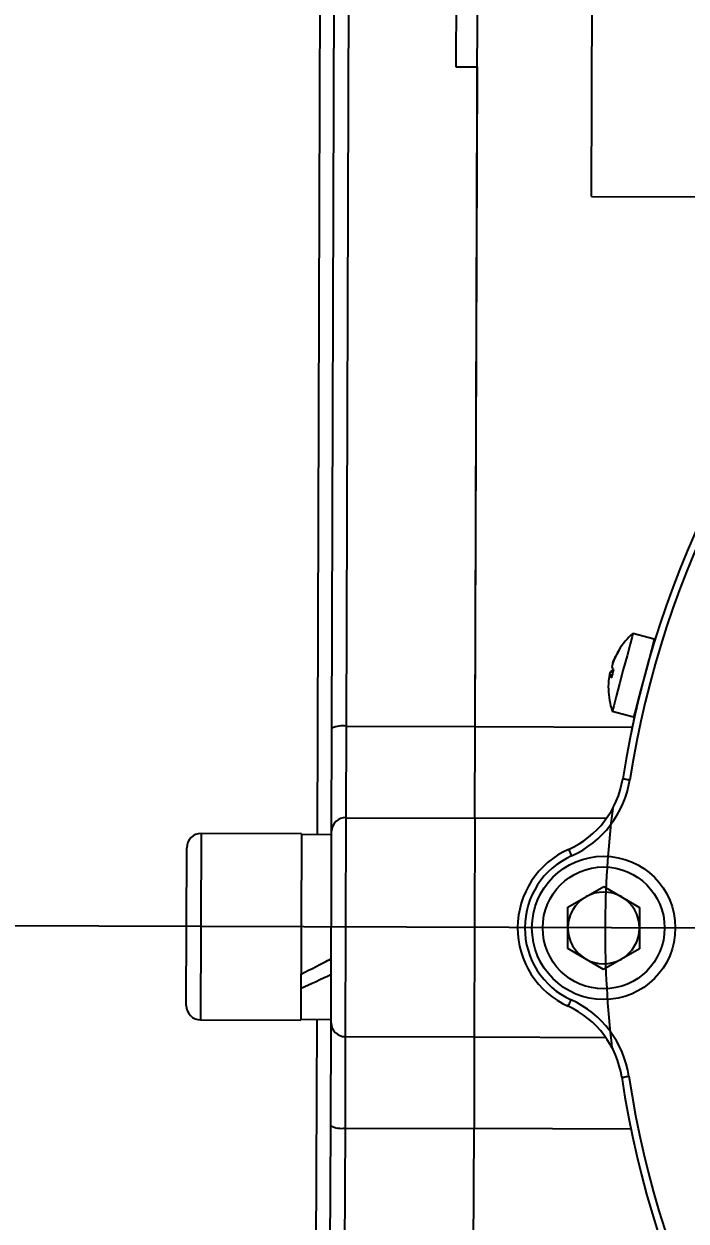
# Model space of a CAD drawing. Header units: millimetres. Extents: x 2928 to 3086, y 1537 to 1648.
# Drawn here: x 2962.84 to 2967.46, y 1618.41 to 1626.76 of the extents above; entities that cross this region are included whole.
import ezdxf

# ---------------------------------------------------------------- set-up
doc = ezdxf.new("R2010")
doc.units = ezdxf.units.MM
doc.layers.add('标注层', color=4, linetype='Continuous', lineweight=25)
doc.styles.get("Standard").update_dxf_attribs({"font": 'arial.ttf'})
doc.dimstyles.new('ISO-25', dxfattribs={"dimtxt": 2.5, "dimasz": 2.5, "dimexe": 1.25, "dimexo": 0.625, "dimtad": 1, "dimtxsty": 'Standard', "dimcen": 2.5, "dimadec": 0, "dimazin": 0, "dimtfac": 1, "dimtmove": 0, "dimatfit": 3, "dimfxl": 0, "dimarcsym": 0})

# ---------------------------------------------------------------- blocks, each defined once
blk = doc.blocks.new('*D28')
at = {"layer": 'Defpoints', "color": 0, "transparency": 16777216}
for p in [(2990.4245, 1637.2623), (2990.4245, 1632.3706), (2955.6801, 1620.4897)]:
    blk.add_point(p, dxfattribs=at)
at = {"layer": '标注层', "color": 0, "lineweight": -2, "transparency": 16777216}
for p, q in [((2955.6801, 1620.4897), (2955.6801, 1639.2623)), ((2990.4245, 1632.3706), (2990.4245, 1639.2623)), ((2959.7601, 1637.2623), (2986.3445, 1637.2623))]:
    blk.add_line(p, q, dxfattribs=at)
at = {"layer": '标注层', "color": 0, "transparency": 16777216}
for points in [[(2959.7601, 1637.9423), (2959.7601, 1636.5823), (2955.6801, 1637.2623)], [(2986.3445, 1637.9423), (2986.3445, 1636.5823), (2990.4245, 1637.2623)]]:
    blk.add_solid(points, dxfattribs=at)
at = {"layer": '标注层', "color": 0, "transparency": 16777216, "insert": (2973.0523, 1640.5745), "char_height": 3.5, "attachment_point": 5}
blk.add_mtext('345', dxfattribs=at)

msp = doc.modelspace()

# ---------------------------------------------------------------- linework, layer by layer
at = {"color": 7, "linetype": 'Continuous', "lineweight": 25}
for p, q in [((2965.1085, 1629.3498), (2965.0846, 1621.8612)), ((2965.9846, 1621.8584), (2966.0085, 1629.3469)), ((2966.7964, 1625.5542), (2966.8085, 1629.3444)), ((2964.9845, 1621.846), (2965.0082, 1629.2514)), ((2964.8848, 1621.1043), (2964.9093, 1628.7898)), ((2965.8515, 1627.1649), (2965.8493, 1626.4578)), ((2965.8493, 1626.4578), (2965.9993, 1626.4573)), ((2965.9846, 1621.8584), (2965.9993, 1626.4573)), ((2966.7964, 1625.5542), (2969.2233, 1625.5465)), ((2967.2335, 1622.4676), (2967.0845, 1622.5073)), ((2966.9506, 1622.3205), (2966.9522, 1622.32)), ((2967.2016, 1622.3416), (2967.2, 1622.342)), ((2966.938, 1622.2141), (2966.9227, 1622.2182)), ((2966.9378, 1622.2135), (2966.9231, 1622.2174)), ((2966.9295, 1622.2414), (2966.9442, 1622.2374)), ((2967.1227, 1622.0521), (2967.1243, 1622.0517)), ((2966.9402, 1621.9663), (2967.0892, 1621.9265)), ((2965.0846, 1621.8612), (2965.0825, 1621.2227)), ((2965.0846, 1621.8612), (2965.9846, 1621.8584)), ((2965.9825, 1621.2199), (2965.9846, 1621.8584)), ((2965.9846, 1621.8584), (2967.0795, 1621.8549)), ((2964.9822, 1621.1277), (2964.9845, 1621.846)), ((2965.0825, 1621.2227), (2965.0777, 1619.6966)), ((2965.0825, 1621.2227), (2965.9825, 1621.2199)), ((2965.9825, 1621.2199), (2965.9777, 1619.6937)), ((2966.8993, 1621.2169), (2965.9825, 1621.2199)), ((2964.0722, 1621.1129), (2964.068, 1619.8129)), ((2964.7722, 1621.1107), (2964.0722, 1621.1129)), ((2964.7722, 1621.1107), (2964.768, 1619.8107)), ((2964.9822, 1621.104), (2964.7722, 1621.1047)), ((2964.978, 1619.7923), (2964.9822, 1621.1277)), ((2963.9684, 1619.9132), (2963.9719, 1621.0132)), ((2966.6306, 1620.5991), (2966.881, 1620.7426)), ((2966.881, 1620.7426), (2967.1306, 1620.5975)), ((2966.6296, 1620.3104), (2966.6306, 1620.5991)), ((2967.1306, 1620.5975), (2967.1296, 1620.3088)), ((2985.8594, 1620.3933), (2955.4154, 1620.4905)), ((2966.8792, 1620.1652), (2966.6296, 1620.3104)), ((2967.1296, 1620.3088), (2966.8792, 1620.1652)), ((2964.068, 1619.8129), (2964.768, 1619.8107)), ((2964.768, 1619.8167), (2964.978, 1619.816)), ((2964.8561, 1612.1308), (2964.8807, 1619.8163)), ((2964.9757, 1619.074), (2964.978, 1619.7923)), ((2965.0777, 1619.6966), (2965.0756, 1619.0581)), ((2965.0777, 1619.6966), (2965.9777, 1619.6937)), ((2965.9777, 1619.6937), (2965.9756, 1619.0552)), ((2965.9777, 1619.6937), (2966.8944, 1619.6908)), ((2964.952, 1611.6686), (2964.9757, 1619.074)), ((2965.0756, 1619.0581), (2965.0517, 1611.5695)), ((2965.0756, 1619.0581), (2965.9756, 1619.0552)), ((2965.9517, 1611.5666), (2965.9756, 1619.0552)), ((2965.9609, 1614.4562), (2965.9756, 1619.0552)), ((2967.0705, 1619.0517), (2965.9756, 1619.0552))]:
    msp.add_line(p, q, dxfattribs=at)
at = {"color": 7, "linetype": 'Continuous', "lineweight": 25, "flags": 128}
for points in [[(2967.0845, 1622.5073), (2967.0845, 1622.5073), (2967.079, 1622.4867), (2967.0645, 1622.4324), (2967.043, 1622.3517), (2967.0173, 1622.2554), (2966.991, 1622.1567), (2966.9675, 1622.0687), (2966.9501, 1622.0035), (2966.9411, 1621.9698), (2966.9402, 1621.9663)], [(2967.2335, 1622.4676), (2967.2335, 1622.4675), (2967.228, 1622.447), (2967.2136, 1622.3926), (2967.192, 1622.3119), (2967.1664, 1622.2157), (2967.14, 1622.1169), (2967.1166, 1622.029), (2967.0992, 1621.9637), (2967.0902, 1621.93), (2967.0892, 1621.9265)], [(2967.013, 1621.4947), (2967.014, 1621.4945), (2967.0168, 1621.4941), (2967.0213, 1621.4933), (2967.0275, 1621.4924), (2967.035, 1621.4912), (2967.0435, 1621.4899), (2967.0528, 1621.4884), (2967.0624, 1621.4869)], [(2966.6357, 1621.0019), (2966.6361, 1621.001), (2966.6372, 1620.9984), (2966.6391, 1620.9942), (2966.6416, 1620.9885), (2966.6447, 1620.9816), (2966.6482, 1620.9737), (2966.6521, 1620.9651), (2966.656, 1620.9562)], [(2966.6322, 1619.9075), (2966.6326, 1619.9084), (2966.6337, 1619.911), (2966.6357, 1619.9152), (2966.6382, 1619.9209), (2966.6414, 1619.9278), (2966.6449, 1619.9356), (2966.6488, 1619.9442), (2966.6528, 1619.9531)], [(2967.0064, 1619.4124), (2967.0073, 1619.4125), (2967.0101, 1619.4129), (2967.0147, 1619.4136), (2967.0208, 1619.4145), (2967.0283, 1619.4157), (2967.0369, 1619.417), (2967.0462, 1619.4184), (2967.0558, 1619.4198)]]:
    msp.add_lwpolyline(points, dxfattribs=at)
at = {"color": 7, "linetype": 'Continuous', "lineweight": 25}
for radius in [0.5, 0.425]:
    msp.add_circle((2966.8801, 1620.4539), radius, dxfattribs=at)
for centre, radius, start, end in [((2973.7801, 1620.4319), 6.85, 98.55945, 171.07462), ((2973.7801, 1620.4319), 6.8, 98.55945, 171.07462), ((2967.4126, 1622.1301), 0.5, 131.01123, 148.65272), ((2967.3916, 1622.129), 0.4791, 148.65095, 158.00788), ((2967.3947, 1622.1411), 0.4789, 148.64926, 158.00958), ((2967.0068, 1622.3782), 0.0243, 150.27466, 179.8546), ((2966.9911, 1622.2911), 0.0556, 197.78912, 221.34171), ((2967.3917, 1622.1294), 0.4791, 172.12638, 181.48343), ((2966.976, 1622.2344), 0.0556, 197.78872, 221.34164), ((2966.9669, 1622.2003), 0.0556, 108.79213, 132.34211), ((2967.4597, 1622.0879), 0.5367, 161.93203, 168.20176), ((2967.4126, 1622.1301), 0.5, 181.48135, 199.12283), ((2965.0596, 1621.6891), 0.1739, 81.75493, 115.58237), ((2966.3709, 1621.5955), 0.65, 294.04008, 351.07462), ((2966.3709, 1621.5955), 0.7, 294.04008, 351.07462), ((2973.7899, 1620.4319), 6.9, 172.87991, 186.75416), ((2965.08, 1621.125), 0.0978, 88.49594, 178.43207), ((2964.0719, 1621.0129), 0.1, 89.81703, 179.81703), ((2966.8801, 1620.4539), 0.6, 114.04008, 245.59399), ((2966.8801, 1620.4539), 0.55, 114.04008, 245.59399), ((2966.8801, 1620.4539), 0.25, 59.81703, 119.81703), ((2966.8801, 1620.4539), 0.25, 119.81703, 179.81703), ((2966.8801, 1620.4539), 0.25, 359.81703, 59.81703), ((2966.8801, 1620.4539), 0.25, 179.81703, 239.81703), ((2966.8801, 1620.4539), 0.25, 299.81703, 359.81703), ((2966.8801, 1620.4539), 0.25, 239.81703, 299.81703), ((2966.3636, 1619.3156), 0.7, 8.55945, 65.59399), ((2964.0684, 1619.9129), 0.1, 179.81703, 269.81703), ((2966.3636, 1619.3156), 0.65, 8.55945, 65.59399), ((2965.0757, 1619.7943), 0.0978, 181.202, 271.13812), ((2973.7801, 1620.4319), 6.85, 188.55945, 261.07462), ((2973.7801, 1620.4319), 6.8, 188.55945, 261.07462), ((2965.0518, 1619.2304), 0.1739, 244.05169, 277.87914)]:
    msp.add_arc(centre, radius, start, end, dxfattribs=at)
for centre, major_axis, start_param, end_param in [((2964.7701, 1620.4607), (-1.1088, -0.5866), 1.447294, 1.63669), ((2964.9801, 1620.46), (-0.7473, -0.3953), 1.378906, 1.447294), ((2964.9801, 1620.46), (-1.1088, -0.5866), 1.257897, 1.447294)]:
    msp.add_ellipse(centre, major_axis=major_axis, ratio=0.232827, start_param=start_param, end_param=end_param, dxfattribs=at)
for points, knots in [([(2966.9474, 1622.3085), (2966.9462, 1622.3053), (2966.9438, 1622.2991), (2966.9408, 1622.2897), (2966.9388, 1622.2818), (2966.9379, 1622.2765), (2966.9381, 1622.2748), (2966.9382, 1622.2741)], [0, 0, 0, 0, 0.21349, 0.427055, 0.638939, 0.850097, 1, 1, 1, 1]), ([(2966.944, 1622.298), (2966.9438, 1622.2979), (2966.9433, 1622.2977), (2966.9437, 1622.3005), (2966.9453, 1622.3061), (2966.9477, 1622.3133), (2966.9498, 1622.3183), (2966.9506, 1622.3205)], [0, 0, 0, 0, 0.0928202, 0.3391558, 0.5835654, 0.8271092, 1, 1, 1, 1]), ([(2966.9231, 1622.2174), (2966.9229, 1622.2178), (2966.9223, 1622.2187), (2966.9211, 1622.2158), (2966.9196, 1622.2101), (2966.9183, 1622.2027), (2966.9175, 1622.1973), (2966.9171, 1622.195)], [0, 0, 0, 0, 0.213513, 0.427086, 0.638963, 0.850109, 1, 1, 1, 1]), ([(2966.9221, 1622.2174), (2966.9227, 1622.2205), (2966.924, 1622.2267), (2966.9261, 1622.2344), (2966.9281, 1622.2395), (2966.9291, 1622.2408), (2966.9295, 1622.2414)], [0, 0, 0, 0, 0.26159, 0.534679, 0.80683, 1, 1, 1, 1]), ([(2967.1362, 1622.0996), (2967.1265, 1622.0602), (2967.1087, 1621.9876), (2967.0878, 1621.8942), (2967.0747, 1621.8321), (2967.0729, 1621.8234), (2967.072, 1621.819)], [0, 0, 0, 0, 0.271303, 0.500252, 0.746083, 1, 1, 1, 1])]:
    msp.add_open_spline(points, degree=3, knots=knots, dxfattribs=at)

# ---------------------------------------------------------------- dimensions: what is measured, and where the dimension line sits
at = {"layer": '标注层'}
dim = msp.add_linear_dim(base=(2990.4245, 1637.2623), p1=(2955.6801, 1620.4897), p2=(2990.4245, 1632.3706), text='345', dimstyle='ISO-25', override={"dimtxt": 3.5, "dimasz": 4.08, "dimexe": 2, "dimexo": 0, "dimgap": 1.524, "dimtih": 1, "dimtoh": 1, "dimlfac": 10, "dimzin": 0, "dimadec": 2, "dimtzin": 0}, dxfattribs=at)
dim.commit()
dim.dimension.update_dxf_attribs({"geometry": '*D28', "text_midpoint": (2973.0523, 1640.5745)})

doc.saveas('drawing.dxf')
